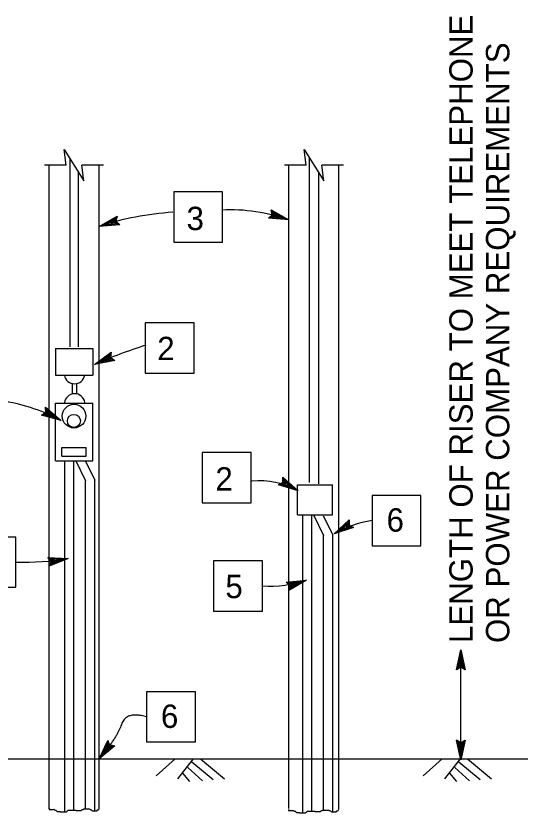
# Model space of a CAD drawing. Extents: x -894 to 866, y -472 to 714.
# Drawn here: x -592.5 to -441.5, y 112.9 to 351.7 of the extents above; entities that cross this region are included whole.
import ezdxf

# ---------------------------------------------------------------- set-up
doc = ezdxf.new("R2010")
doc.units = 0
doc.layers.add('es_CELL-anno', color=7, linetype='Continuous')
doc.layers.add('es_CELL-MISC-COMPONENTS', color=7, linetype='Continuous')

msp = doc.modelspace()

# ---------------------------------------------------------------- linework, layer by layer
at = {"layer": 'es_CELL-anno'}
for p, q in [((-567.55, 288.63), (-562.22, 291.69)), ((-562.22, 291.69), (-562.59, 290.18)), ((-562.22, 291.69), (-562.22, 291.69)), ((-516.86, 291.05), (-515.7, 292.08)), ((-513.37, 291.37), (-516.26, 291.6)), ((-515.7, 292.08), (-516.07, 293.6)), ((-516.07, 293.6), (-516.07, 293.6)), ((-516.07, 293.6), (-510.73, 290.55)), ((-515.97, 293.19), (-512.05, 290.96)), ((-514.69, 291.77), (-515.93, 291.87)), ((-515.85, 292.78), (-513.37, 291.37)), ((-515.79, 292.4), (-514.69, 291.77)), ((-561.42, 289.14), (-567.55, 288.63)), ((-561.74, 289.41), (-566.23, 289.04)), ((-566.22, 289.05), (-562.34, 291.28)), ((-564.91, 289.45), (-562.4, 290.89)), ((-562.07, 289.69), (-564.91, 289.45)), ((-563.59, 289.86), (-562.52, 290.48)), ((-562.34, 289.97), (-563.59, 289.86)), ((-562.59, 290.18), (-561.42, 289.14)), ((-561.42, 289.14), (-561.42, 289.14)), ((-510.73, 290.55), (-516.86, 291.05)), ((-516.86, 291.05), (-516.86, 291.05)), ((-512.06, 290.96), (-516.53, 291.32)), ((-510.73, 290.55), (-510.73, 290.55)), ((-567.55, 288.63), (-567.55, 288.63)), ((-568.97, 247.29), (-564, 250.9)), ((-564, 250.9), (-564.2, 249.36)), ((-564, 250.9), (-564, 250.9)), ((-562.93, 248.45), (-568.97, 247.29)), ((-563.27, 248.69), (-567.71, 247.84)), ((-567.7, 247.85), (-564.07, 250.47)), ((-566.44, 248.39), (-564.09, 250.09)), ((-563.63, 248.92), (-566.44, 248.39)), ((-565.17, 248.94), (-564.17, 249.66)), ((-563.93, 249.17), (-565.17, 248.94)), ((-564.2, 249.36), (-562.93, 248.45)), ((-562.93, 248.45), (-562.93, 248.45)), ((-568.97, 247.29), (-568.97, 247.29)), ((-583.58, 232.9), (-583.67, 234.46)), ((-583.67, 234.46), (-583.67, 234.46)), ((-583.67, 234.46), (-578.96, 230.51)), ((-583.64, 234.05), (-580.19, 231.15)), ((-584.9, 232.09), (-583.58, 232.9)), ((-578.96, 230.51), (-584.9, 232.09)), ((-584.9, 232.09), (-584.9, 232.09)), ((-580.2, 231.15), (-584.53, 232.3)), ((-581.41, 231.79), (-584.21, 232.53)), ((-582.64, 232.42), (-583.84, 232.74)), ((-583.6, 233.62), (-581.41, 231.79)), ((-583.6, 233.23), (-582.64, 232.42)), ((-578.96, 230.51), (-578.96, 230.51)), ((-512.53, 211.95), (-512.59, 213.51)), ((-512.59, 213.51), (-512.59, 213.51)), ((-512.59, 213.51), (-507.97, 209.45)), ((-512.57, 213.09), (-509.18, 210.12)), ((-512.54, 212.67), (-510.4, 210.78)), ((-513.87, 211.17), (-512.53, 211.95)), ((-507.97, 209.45), (-513.87, 211.17)), ((-513.87, 211.17), (-513.87, 211.17)), ((-509.2, 210.12), (-513.5, 211.37)), ((-510.4, 210.78), (-513.17, 211.59)), ((-511.61, 211.45), (-512.8, 211.79)), ((-512.55, 212.28), (-511.61, 211.45)), ((-507.97, 209.45), (-507.97, 209.45)), ((-497.2, 196.55), (-492.66, 200.69)), ((-492.66, 200.69), (-492.69, 199.14)), ((-492.66, 200.69), (-492.66, 200.69)), ((-491.33, 198.38), (-497.2, 196.55)), ((-491.69, 198.58), (-496, 197.23)), ((-495.99, 197.24), (-492.69, 200.26)), ((-494.8, 197.92), (-492.67, 199.88)), ((-492.08, 198.77), (-494.8, 197.92)), ((-493.6, 198.61), (-492.69, 199.45)), ((-492.4, 198.99), (-493.6, 198.61)), ((-492.69, 199.14), (-491.33, 198.38)), ((-491.33, 198.38), (-491.33, 198.38)), ((-497.2, 196.55), (-497.2, 196.55)), ((-581.95, 188.25), (-582.96, 189.44)), ((-582.96, 189.44), (-582.96, 189.44)), ((-582.96, 189.44), (-576.82, 189.11)), ((-582.69, 189.13), (-578.18, 188.88)), ((-576.82, 189.11), (-582.52, 186.81)), ((-582.4, 188.81), (-579.55, 188.65)), ((-578.19, 188.87), (-582.35, 187.2)), ((-576.82, 189.11), (-576.82, 189.11)), ((-582.52, 186.81), (-581.95, 188.25)), ((-582.52, 186.81), (-582.52, 186.81)), ((-579.55, 188.65), (-582.23, 187.57)), ((-582.17, 188.5), (-580.91, 188.43)), ((-580.91, 188.43), (-582.06, 187.97)), ((-511.59, 182.04), (-505.48, 182.68)), ((-510.41, 181.02), (-511.59, 182.04)), ((-511.59, 182.04), (-511.59, 182.04)), ((-511.27, 181.77), (-506.78, 182.24)), ((-510.94, 181.5), (-508.1, 181.8)), ((-505.48, 182.68), (-510.74, 179.51)), ((-506.79, 182.23), (-510.63, 179.92)), ((-508.1, 181.8), (-510.57, 180.31)), ((-505.48, 182.68), (-505.48, 182.68)), ((-510.74, 179.51), (-510.41, 181.02)), ((-510.74, 179.51), (-510.74, 179.51)), ((-510.66, 181.23), (-509.41, 181.36)), ((-509.41, 181.36), (-510.47, 180.72)), ((-460.56, 155.76), (-459.22, 161.76)), ((-460.2, 155.97), (-459.22, 160.38)), ((-459.22, 128.83), (-459.22, 161.76)), ((-459.22, 161.76), (-459.22, 161.76)), ((-459.22, 161.76), (-457.89, 155.76)), ((-459.22, 160.36), (-458.25, 155.99)), ((-459.84, 156.21), (-459.22, 158.99)), ((-459.22, 158.99), (-458.6, 156.17)), ((-459.22, 156.56), (-460.56, 155.76)), ((-460.56, 155.76), (-460.56, 155.76)), ((-459.5, 156.38), (-459.22, 157.61)), ((-459.22, 157.61), (-458.96, 156.4)), ((-457.89, 155.76), (-459.22, 156.56)), ((-457.89, 155.76), (-457.89, 155.76))]:
    msp.add_line(p, q, dxfattribs=at)
for points in [[(-545.25, 298.96), (-545.25, 283.9), (-530.62, 283.9), (-530.62, 298.96)], [(-553.78, 259.7), (-553.78, 244.64), (-539.16, 244.64), (-539.16, 259.7)], [(-536.71, 220.86), (-536.71, 205.81), (-522.08, 205.81), (-522.08, 220.86)], [(-485.78, 208), (-485.78, 192.94), (-471.16, 192.94), (-471.16, 208)], [(-607.14, 195.56), (-607.14, 180.51), (-592.52, 180.51), (-592.52, 195.56)], [(-533.3, 188.42), (-533.3, 173.37), (-518.68, 173.37), (-518.68, 188.42)], [(-553.38, 149.21), (-553.38, 134.15), (-538.75, 134.15), (-538.75, 149.21)], [(-562.92, 133), (-567.55, 129.11), (-565, 134.6), (-564.85, 134.22), (-566.72, 130.2), (-563.32, 133.05), (-563.72, 133.1), (-565.9, 131.27), (-564.7, 133.84), (-564.56, 133.46), (-565.07, 132.35), (-564.13, 133.14), (-564.44, 133.18), (-565, 134.6), (-564.44, 133.18)], [(-457.9, 134.73), (-459.22, 128.83), (-460.53, 134.73), (-460.18, 134.52), (-459.22, 130.2), (-458.25, 134.52), (-458.6, 134.32), (-459.22, 131.55), (-459.83, 134.31), (-459.48, 134.1), (-459.22, 132.91), (-458.95, 134.11), (-459.22, 133.95), (-460.53, 134.73), (-459.22, 133.95)]]:
    msp.add_lwpolyline(points, close=True, dxfattribs=at)
for centre, radius, start, end in [((-539.71, 203.21), 89.84, 93.7018, 108.0524), ((-528.13, 241.85), 51.72, 70.3439, 93.0274), ((-507.08, 104.52), 155.61, 107.408, 113.4373), ((-606.3, 177.72), 59.45, 62.622, 79.7544), ((-519.57, 188.29), 24.13, 61.2864, 95.5138), ((-481.34, 168.99), 31.79, 98.0392, 119.9261), ((-590.2, 269.61), 81.61, 268.3719, 279.4346), ((-516.71, 216.08), 35.24, 266.8085, 288.5939)]:
    msp.add_arc(centre, radius, start, end, dxfattribs=at)
msp.add_open_spline([(-553.38, 141.68), (-559.56, 143.43), (-562.23, 135.43), (-567.55, 129.11)], degree=2, dxfattribs=at)
at = {"layer": 'es_CELL-MISC-COMPONENTS'}
for p, q in [((-576.33, 308.91), (-576.33, 252.54)), ((-504.65, 309.25), (-504.65, 211.88)), ((-577.49, 306.98), (-583.99, 306.98)), ((-582.55, 129.11), (-582.55, 306.98)), ((-566.27, 306.98), (-572.77, 306.98)), ((-567.55, 129.11), (-567.55, 306.98)), ((-505.59, 306.98), (-512.09, 306.98)), ((-510.73, 129.11), (-510.73, 306.98)), ((-494.37, 306.98), (-500.87, 306.98)), ((-495.73, 129.11), (-495.73, 306.98)), ((-573.89, 305), (-573.89, 252.54)), ((-501.82, 304.73), (-501.82, 211.53)), ((-580.64, 252.08), (-569.47, 252.08)), ((-580.64, 252.08), (-580.64, 244.08)), ((-569.47, 252.08), (-569.47, 244.08)), ((-580.64, 244.08), (-569.47, 244.08)), ((-575.59, 238.43), (-575.59, 241.5)), ((-574.26, 238.43), (-574.26, 241.57)), ((-580.64, 235.7), (-569.47, 235.7)), ((-580.64, 218.42), (-580.64, 235.7)), ((-569.47, 218.42), (-569.47, 235.7)), ((-578.73, 222.42), (-571.5, 222.42)), ((-578.73, 219.77), (-578.73, 222.42)), ((-571.5, 219.77), (-571.5, 222.42)), ((-578.73, 219.77), (-571.5, 219.77)), ((-580.64, 218.42), (-569.47, 218.42)), ((-577.86, 129.11), (-577.86, 218.29)), ((-575.19, 129.11), (-575.19, 218.2)), ((-574.58, 218.39), (-571.65, 212.36)), ((-571.66, 218.32), (-568.89, 212.64)), ((-568.89, 129.11), (-568.89, 212.64)), ((-571.65, 129.11), (-571.65, 212.36)), ((-508.15, 211.19), (-497.68, 211.19)), ((-508.15, 202.19), (-508.15, 211.19)), ((-497.68, 202.19), (-497.68, 211.19)), ((-508.15, 202.19), (-497.68, 202.19)), ((-506.58, 129.11), (-506.58, 202.04)), ((-503.91, 129.11), (-503.91, 202.04)), ((-503.3, 202.01), (-500.37, 195.98)), ((-500.42, 201.94), (-497.61, 196.17)), ((-500.37, 129.11), (-500.37, 195.98)), ((-497.61, 129.11), (-497.61, 196.17)), ((-582.55, 129.11), (-582.55, 129.91)), ((-582.55, 114.11), (-582.55, 129.11)), ((-577.86, 113.31), (-577.86, 129.11)), ((-575.19, 113.7), (-575.19, 129.11)), ((-571.65, 114.11), (-571.65, 129.11)), ((-568.89, 113.5), (-568.89, 129.11)), ((-567.55, 129.11), (-567.55, 129.91)), ((-567.55, 114.11), (-567.55, 129.11)), ((-544.8, 129.13), (-550.5, 124.05)), ((-539.4, 129.09), (-544.1, 123.11)), ((-537.2, 129.06), (-530, 123.13)), ((-510.73, 114.19), (-510.73, 129.11)), ((-506.58, 112.86), (-506.58, 129.11)), ((-503.91, 113.45), (-503.91, 129.11)), ((-500.37, 113.75), (-500.37, 129.11)), ((-497.61, 113.21), (-497.61, 129.11)), ((-495.73, 113.9), (-495.73, 129.11)), ((-464.8, 129.13), (-470.5, 124.05)), ((-459.4, 129.09), (-464.1, 123.11)), ((-457.2, 129.06), (-450, 123.13)), ((-539.86, 128.19), (-533.42, 122.89)), ((-459.86, 128.19), (-453.42, 122.89)), ((-542.6, 124.82), (-540.54, 122.29)), ((-541.04, 126.54), (-536.64, 122.54)), ((-462.6, 124.82), (-460.54, 122.29)), ((-461.04, 126.54), (-456.64, 122.54))]:
    msp.add_line(p, q, dxfattribs=at)
for points in [[(-577.49, 306.98), (-578.08, 311.7), (-572.18, 302.26), (-572.77, 306.98)], [(-505.59, 306.98), (-506.18, 311.7), (-500.28, 302.26), (-500.87, 306.98)], [(-790.5, 129.11), (-41.52, 129.11)]]:
    msp.add_lwpolyline(points, dxfattribs=at)
for centre, radius in [((-575.11, 231.79), 3.54), ((-575.15, 230.36), 1.95)]:
    msp.add_circle(centre, radius, dxfattribs=at)
for centre, start, end in [((-574.95, 244.56), 189.5606, 350.9557), ((-574.94, 235.4), 9.0443, 172.9207)]:
    msp.add_arc(centre, 3.1, start, end, dxfattribs=at)
for points in [[(-582.46, 114.21), (-582.56, 113.97), (-582.13, 113.97), (-581.91, 113.97), (-581.69, 113.97), (-581.47, 113.97), (-581.25, 113.97), (-581.03, 113.97), (-580.81, 113.75), (-580.59, 113.75), (-580.27, 113.42), (-580.05, 113.31), (-579.83, 113.31), (-579.61, 113.31), (-579.39, 113.31), (-579.17, 113.2), (-578.95, 113.2), (-578.74, 113.2), (-578.52, 113.2), (-578.3, 113.2), (-577.97, 113.2), (-577.75, 113.2), (-577.53, 113.2), (-577.31, 113.31), (-577.1, 113.53), (-576.88, 113.75), (-576.66, 113.75), (-576.33, 113.75), (-576.11, 113.75), (-575.89, 113.75), (-575.67, 113.75), (-575.35, 113.75), (-575.02, 113.75), (-574.69, 113.75), (-574.47, 113.64), (-574.25, 113.64), (-574.03, 113.64), (-573.71, 113.64), (-573.49, 113.64), (-573.27, 113.64), (-573.05, 113.64), (-572.83, 113.75), (-572.61, 113.97), (-572.39, 113.97), (-572.17, 114.08), (-571.96, 114.08), (-571.74, 114.08), (-571.41, 114.08), (-571.19, 114.08), (-570.97, 114.08), (-570.75, 114.08), (-570.53, 114.08), (-570.32, 113.97), (-570.1, 113.86), (-569.88, 113.75), (-569.66, 113.53), (-569.33, 113.53), (-569.11, 113.53), (-568.89, 113.53), (-568.68, 113.53), (-568.46, 113.53), (-568.24, 113.53), (-568.13, 113.75), (-567.91, 113.86), (-567.69, 113.97), (-567.58, 114.08)], [(-510.76, 113.89), (-510.87, 113.65), (-510.43, 113.65), (-510.22, 113.65), (-510, 113.65), (-509.78, 113.65), (-509.56, 113.65), (-509.34, 113.65), (-509.12, 113.43), (-508.9, 113.43), (-508.58, 113.1), (-508.36, 112.99), (-508.14, 112.99), (-507.92, 112.99), (-507.7, 112.99), (-507.48, 112.89), (-507.26, 112.89), (-507.05, 112.89), (-506.83, 112.89), (-506.61, 112.89), (-506.28, 112.89), (-506.06, 112.89), (-505.84, 112.89), (-505.62, 112.99), (-505.41, 113.21), (-505.19, 113.43), (-504.97, 113.43), (-504.64, 113.43), (-504.42, 113.43), (-504.2, 113.43), (-503.98, 113.43), (-503.66, 113.43), (-503.33, 113.43), (-503, 113.43), (-502.78, 113.32), (-502.56, 113.32), (-502.34, 113.32), (-502.02, 113.32), (-501.8, 113.32), (-501.58, 113.32), (-501.36, 113.32), (-501.14, 113.43), (-500.92, 113.65), (-500.7, 113.65), (-500.48, 113.76), (-500.27, 113.76), (-500.05, 113.76), (-499.72, 113.76), (-499.5, 113.76), (-499.28, 113.76), (-499.06, 113.76), (-498.84, 113.76), (-498.63, 113.65), (-498.41, 113.54), (-498.19, 113.43), (-497.97, 113.21), (-497.64, 113.21), (-497.42, 113.21), (-497.2, 113.21), (-496.99, 113.21), (-496.77, 113.21), (-496.55, 113.21), (-496.44, 113.43), (-496.22, 113.54), (-496, 113.65), (-495.89, 113.76)]]:
    msp.add_spline(points, degree=3, dxfattribs=at)

# ---------------------------------------------------------------- texts
at = {"layer": 'es_CELL-anno'}
for s, p in [('LENGTH OF RISER TO MEET TELEPHONE', (-455.68, 163.8)), ('OR POWER COMPANY REQUIREMENTS', (-444.69, 163.8))]:
    msp.add_text(s, height=7, rotation=90, dxfattribs=at).set_placement(p)
for s, p in [('3', (-541.4, 287.51)), ('2', (-550.18, 248.55)), ('2', (-532.76, 209.47)), ('6', (-481.47, 197.17)), ('5', (-529.76, 177.25)), ('6', (-549.07, 138.37))]:
    msp.add_text(s, height=7, dxfattribs=at).set_placement(p)

doc.saveas('drawing.dxf')
